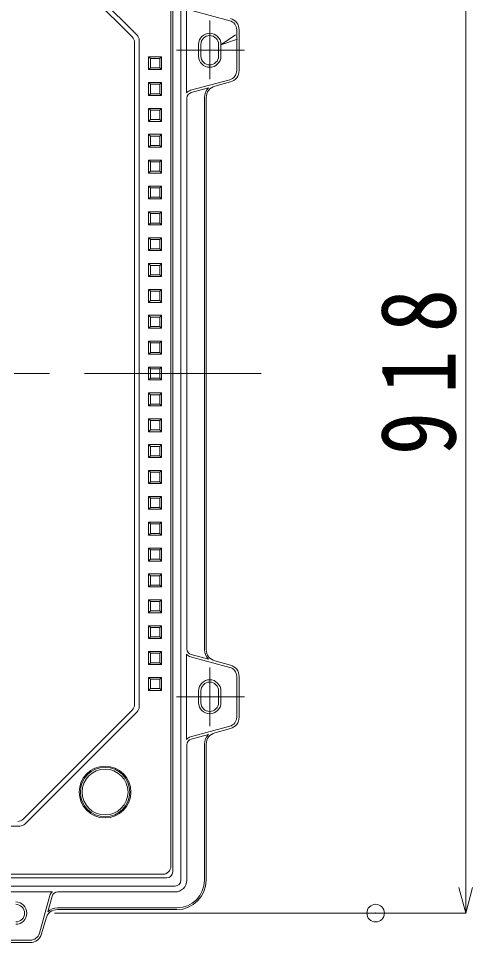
# Model space of a CAD drawing. Units: millimetres at full size, sheet at 1:30; details may follow other scales. Extents: x -5968 to 5968, y -4228 to 4228.
# Drawn here: x 4974 to 5360, y 1326 to 2112 of the extents above; entities that cross this region are included whole.
import ezdxf

# ---------------------------------------------------------------- set-up
doc = ezdxf.new("R2010")
doc.units = ezdxf.units.MM
doc.header["$LTSCALE"] = 30
doc.header["$PDMODE"] = 32
doc.header["$PDSIZE"] = 15
doc.linetypes.add('CHAIN1', pattern=[8, 5, -1, 1, -1])
doc.linetypes.add('CHAIN2', pattern=[12, 9, -1, 1, -1])
doc.layers.add('0-6_寸法', color=4, linetype='Continuous', lineweight=9)
doc.layers.add('0-A_蓋', color=4, linetype='Continuous', lineweight=9)
doc.styles.add('ＭＳ ゴシック', font='')
doc.styles.get('ＭＳ ゴシック').set_extended_font_data('MS Gothic')

msp = doc.modelspace()

# ---------------------------------------------------------------- linework, layer by layer
at = {"layer": '0-6_寸法'}
for q in [(5354.14, 2269.38), (5348.31, 1373.11), (5359.96, 1373.11), (5147.02, 1351.38)]:
    msp.add_line((5354.14, 1351.38), q, dxfattribs=at)
at = {"layer": '0-A_蓋', "color": 3}
for p, q in [((5112.01, 1379.38), (5112.01, 2241.38)), ((5105.01, 1386.38), (5105.01, 2234.38)), ((5116.76, 2049.18), (5116.76, 2121.58)), ((5153.6, 2110.44), (5120.19, 2119.45)), ((5159.51, 2068.04), (5159.51, 2102.72)), ((5161.51, 2068.04), (5161.51, 2102.72)), ((5127.01, 2080.38), (5127.01, 2090.38)), ((5129.01, 2080.38), (5129.01, 2090.38)), ((5144.01, 2080.38), (5144.01, 2090.38)), ((5146.01, 2080.38), (5146.01, 2090.38)), ((5153.6, 2060.32), (5120.19, 2051.31)), ((5120.71, 2049.38), (5135.43, 2053.35)), ((5154.12, 2058.39), (5140.91, 2054.83)), ((5117.01, 2044.55), (5117.01, 1576.21)), ((5132.01, 1575.59), (5132.01, 2045.17)), ((5133.51, 2045.17), (5133.51, 1575.59)), ((5116.76, 1571.58), (5116.76, 1499.18)), ((5153.6, 1560.44), (5120.19, 1569.45)), ((5120.71, 1571.38), (5135.43, 1567.42)), ((5154.12, 1562.38), (5140.91, 1565.94)), ((5159.51, 1552.72), (5159.51, 1518.04)), ((5161.51, 1518.04), (5161.51, 1552.72)), ((5127.01, 1540.38), (5127.01, 1530.38)), ((5129.01, 1540.38), (5129.01, 1530.38)), ((5144.01, 1540.38), (5144.01, 1530.38)), ((5146.01, 1540.38), (5146.01, 1530.38)), ((5153.6, 1510.32), (5120.19, 1501.31)), ((5120.71, 1499.38), (5135.43, 1503.35)), ((5154.12, 1508.39), (5140.91, 1504.83)), ((5117.01, 1379.38), (5117.01, 1494.55)), ((5132.01, 1379.38), (5132.01, 1495.17)), ((5133.51, 1379.38), (5133.51, 1495.17)), ((4283.01, 1381.38), (5100.01, 1381.38)), ((5107.01, 1374.38), (4306.01, 1374.38)), ((4930.35, 1369.63), (5002.68, 1369.63)), ((5107.01, 1369.38), (5007.31, 1369.38)), ((4991.63, 1334.23), (5000.57, 1366.26)), ((5002.49, 1365.73), (4998.81, 1352.54)), ((5108.51, 1355.88), (5006.92, 1355.88)), ((5108.51, 1354.38), (5006.92, 1354.38)), ((4993.55, 1333.69), (4997.29, 1347.07)), ((4949.11, 1328.38), (4983.92, 1328.38)), ((4983.92, 1326.38), (4949.11, 1326.38))]:
    msp.add_line(p, q, dxfattribs=at)
at = {"layer": '0-A_蓋', "color": 7}
for p, q in [((5103.51, 2229.38), (5103.51, 1391.38)), ((5074.76, 2098.13), (4979.26, 2193.62)), ((5070.76, 2096.47), (4977.6, 2189.62)), ((5072.51, 2092.23), (5072.51, 1528.54)), ((5076.51, 2093.88), (5076.51, 1526.88)), ((5070.76, 1524.29), (4977.6, 1431.14)), ((5074.76, 1522.64), (4979.26, 1427.14)), ((4311.51, 1425.38), (4975.02, 1425.38)), ((4289.51, 1384.38), (5096.51, 1384.38))]:
    msp.add_line(p, q, dxfattribs=at)
at = {"layer": '0-A_蓋', "color": 7, "linetype": 'CHAIN2'}
for p, q in [((5136.51, 2060.64), (5136.51, 2110.55)), ((5108.29, 2085.38), (5166.14, 2085.38)), ((5136.51, 1560.33), (5136.51, 1510.37)), ((5108.29, 1535.38), (5166.14, 1535.38))]:
    msp.add_line(p, q, dxfattribs=at)
at = {"layer": '0-A_蓋', "color": 7, "lineweight": 18}
for p, q in [((5146.01, 2090.04), (5158.5, 2098.35)), ((5146.01, 2090.04), (5160.23, 2094.83)), ((5279.39, 1351.38), (5004.63, 1351.38))]:
    msp.add_line(p, q, dxfattribs=at)
at = {"layer": '0-A_蓋'}
for p, q in [((5095.51, 2079.88), (5084.51, 2079.88)), ((5086.01, 2078.38), (5084.51, 2079.88)), ((5084.51, 2079.88), (5084.51, 2068.88)), ((5094.01, 2078.38), (5086.01, 2078.38)), ((5086.01, 2078.38), (5086.01, 2070.38)), ((5094.01, 2078.38), (5095.51, 2079.88)), ((5094.01, 2078.38), (5094.01, 2070.38)), ((5095.51, 2079.88), (5095.51, 2068.88)), ((5086.01, 2070.38), (5084.51, 2068.88)), ((5095.51, 2068.88), (5084.51, 2068.88)), ((5094.01, 2070.38), (5086.01, 2070.38)), ((5094.01, 2070.38), (5095.51, 2068.88)), ((5095.51, 2057.88), (5084.51, 2057.88)), ((5086.01, 2056.38), (5084.51, 2057.88)), ((5084.51, 2057.88), (5084.51, 2046.88)), ((5094.01, 2056.38), (5086.01, 2056.38)), ((5086.01, 2056.38), (5086.01, 2048.38)), ((5094.01, 2056.38), (5095.51, 2057.88)), ((5094.01, 2056.38), (5094.01, 2048.38)), ((5095.51, 2057.88), (5095.51, 2046.88)), ((5086.01, 2048.38), (5084.51, 2046.88)), ((5095.51, 2046.88), (5084.51, 2046.88)), ((5094.01, 2048.38), (5086.01, 2048.38)), ((5094.01, 2048.38), (5095.51, 2046.88)), ((5095.51, 2035.88), (5084.51, 2035.88)), ((5086.01, 2034.38), (5084.51, 2035.88)), ((5084.51, 2035.88), (5084.51, 2024.88)), ((5094.01, 2034.38), (5095.51, 2035.88)), ((5095.51, 2035.88), (5095.51, 2024.88)), ((5094.01, 2034.38), (5086.01, 2034.38)), ((5086.01, 2034.38), (5086.01, 2026.38)), ((5094.01, 2034.38), (5094.01, 2026.38)), ((5086.01, 2026.38), (5084.51, 2024.88)), ((5095.51, 2024.88), (5084.51, 2024.88)), ((5094.01, 2026.38), (5086.01, 2026.38)), ((5094.01, 2026.38), (5095.51, 2024.88)), ((5095.51, 2013.88), (5084.51, 2013.88)), ((5086.01, 2012.38), (5084.51, 2013.88)), ((5084.51, 2013.88), (5084.51, 2002.88)), ((5094.01, 2012.38), (5086.01, 2012.38)), ((5086.01, 2012.38), (5086.01, 2004.38)), ((5094.01, 2012.38), (5095.51, 2013.88)), ((5094.01, 2012.38), (5094.01, 2004.38)), ((5095.51, 2013.88), (5095.51, 2002.88)), ((5086.01, 2004.38), (5084.51, 2002.88)), ((5094.01, 2004.38), (5086.01, 2004.38)), ((5094.01, 2004.38), (5095.51, 2002.88)), ((5095.51, 2002.88), (5084.51, 2002.88)), ((5095.51, 1991.88), (5084.51, 1991.88)), ((5086.01, 1990.38), (5084.51, 1991.88)), ((5084.51, 1991.88), (5084.51, 1980.88)), ((5094.01, 1990.38), (5086.01, 1990.38)), ((5086.01, 1990.38), (5086.01, 1982.38)), ((5094.01, 1990.38), (5095.51, 1991.88)), ((5094.01, 1990.38), (5094.01, 1982.38)), ((5095.51, 1991.88), (5095.51, 1980.88)), ((5086.01, 1982.38), (5084.51, 1980.88)), ((5095.51, 1980.88), (5084.51, 1980.88)), ((5094.01, 1982.38), (5086.01, 1982.38)), ((5094.01, 1982.38), (5095.51, 1980.88)), ((5095.51, 1969.88), (5084.51, 1969.88)), ((5086.01, 1968.38), (5084.51, 1969.88)), ((5084.51, 1969.88), (5084.51, 1958.88)), ((5094.01, 1968.38), (5086.01, 1968.38)), ((5086.01, 1968.38), (5086.01, 1960.38)), ((5094.01, 1968.38), (5095.51, 1969.88)), ((5094.01, 1968.38), (5094.01, 1960.38)), ((5095.51, 1969.88), (5095.51, 1958.88)), ((5086.01, 1960.38), (5084.51, 1958.88)), ((5095.51, 1958.88), (5084.51, 1958.88)), ((5094.01, 1960.38), (5086.01, 1960.38)), ((5094.01, 1960.38), (5095.51, 1958.88)), ((5095.51, 1947.88), (5084.51, 1947.88)), ((5086.01, 1946.38), (5084.51, 1947.88)), ((5084.51, 1947.88), (5084.51, 1936.88)), ((5094.01, 1946.38), (5086.01, 1946.38)), ((5086.01, 1946.38), (5086.01, 1938.38)), ((5094.01, 1946.38), (5095.51, 1947.88)), ((5094.01, 1946.38), (5094.01, 1938.38)), ((5095.51, 1947.88), (5095.51, 1936.88)), ((5086.01, 1938.38), (5084.51, 1936.88)), ((5095.51, 1936.88), (5084.51, 1936.88)), ((5094.01, 1938.38), (5086.01, 1938.38)), ((5094.01, 1938.38), (5095.51, 1936.88)), ((5095.51, 1925.88), (5084.51, 1925.88)), ((5086.01, 1924.38), (5084.51, 1925.88)), ((5084.51, 1925.88), (5084.51, 1914.88)), ((5094.01, 1924.38), (5095.51, 1925.88)), ((5095.51, 1925.88), (5095.51, 1914.88)), ((5094.01, 1924.38), (5086.01, 1924.38)), ((5086.01, 1924.38), (5086.01, 1916.38)), ((5094.01, 1924.38), (5094.01, 1916.38)), ((5086.01, 1916.38), (5084.51, 1914.88)), ((5095.51, 1914.88), (5084.51, 1914.88)), ((5094.01, 1916.38), (5086.01, 1916.38)), ((5094.01, 1916.38), (5095.51, 1914.88)), ((5095.51, 1903.88), (5084.51, 1903.88)), ((5086.01, 1902.38), (5084.51, 1903.88)), ((5084.51, 1903.88), (5084.51, 1892.88)), ((5094.01, 1902.38), (5086.01, 1902.38)), ((5086.01, 1902.38), (5086.01, 1894.38)), ((5094.01, 1902.38), (5095.51, 1903.88)), ((5094.01, 1902.38), (5094.01, 1894.38)), ((5095.51, 1903.88), (5095.51, 1892.88)), ((5086.01, 1894.38), (5084.51, 1892.88)), ((5094.01, 1894.38), (5086.01, 1894.38)), ((5094.01, 1894.38), (5095.51, 1892.88)), ((5095.51, 1892.88), (5084.51, 1892.88)), ((5095.51, 1881.88), (5084.51, 1881.88)), ((5086.01, 1880.38), (5084.51, 1881.88)), ((5084.51, 1881.88), (5084.51, 1870.88)), ((5094.01, 1880.38), (5086.01, 1880.38)), ((5086.01, 1880.38), (5086.01, 1872.38)), ((5094.01, 1880.38), (5095.51, 1881.88)), ((5094.01, 1880.38), (5094.01, 1872.38)), ((5095.51, 1881.88), (5095.51, 1870.88)), ((5086.01, 1872.38), (5084.51, 1870.88)), ((5095.51, 1870.88), (5084.51, 1870.88)), ((5094.01, 1872.38), (5086.01, 1872.38)), ((5094.01, 1872.38), (5095.51, 1870.88)), ((5095.51, 1859.88), (5084.51, 1859.88)), ((5086.01, 1858.38), (5084.51, 1859.88)), ((5084.51, 1859.88), (5084.51, 1848.88)), ((5094.01, 1858.38), (5086.01, 1858.38)), ((5086.01, 1858.38), (5086.01, 1850.38)), ((5094.01, 1858.38), (5095.51, 1859.88)), ((5094.01, 1858.38), (5094.01, 1850.38)), ((5095.51, 1859.88), (5095.51, 1848.88)), ((5086.01, 1850.38), (5084.51, 1848.88)), ((5095.51, 1848.88), (5084.51, 1848.88)), ((5094.01, 1850.38), (5086.01, 1850.38)), ((5094.01, 1850.38), (5095.51, 1848.88)), ((5095.51, 1837.88), (5084.51, 1837.88)), ((5086.01, 1836.38), (5084.51, 1837.88)), ((5084.51, 1837.88), (5084.51, 1826.88)), ((5094.01, 1836.38), (5086.01, 1836.38)), ((5086.01, 1836.38), (5086.01, 1828.38)), ((5094.01, 1836.38), (5095.51, 1837.88)), ((5094.01, 1836.38), (5094.01, 1828.38)), ((5095.51, 1837.88), (5095.51, 1826.88)), ((5086.01, 1828.38), (5084.51, 1826.88)), ((5095.51, 1826.88), (5084.51, 1826.88)), ((5094.01, 1828.38), (5086.01, 1828.38)), ((5094.01, 1828.38), (5095.51, 1826.88)), ((5086.01, 1814.38), (5084.51, 1815.88)), ((5094.01, 1814.38), (5095.51, 1815.88)), ((5095.51, 1815.88), (5095.51, 1804.88)), ((5086.01, 1814.38), (5086.01, 1806.38)), ((5094.01, 1814.38), (5086.01, 1814.38)), ((5094.01, 1814.38), (5094.01, 1806.38)), ((5086.01, 1806.38), (5084.51, 1804.88)), ((5095.51, 1804.88), (5084.51, 1804.88)), ((5094.01, 1806.38), (5086.01, 1806.38)), ((5094.01, 1806.38), (5095.51, 1804.88)), ((5095.51, 1793.88), (5084.51, 1793.88)), ((5086.01, 1792.38), (5084.51, 1793.88)), ((5084.51, 1782.88), (5084.51, 1793.88)), ((5094.01, 1792.38), (5086.01, 1792.38)), ((5086.01, 1784.38), (5086.01, 1792.38)), ((5094.01, 1792.38), (5095.51, 1793.88)), ((5094.01, 1784.38), (5094.01, 1792.38)), ((5095.51, 1782.88), (5095.51, 1793.88)), ((5086.01, 1784.38), (5084.51, 1782.88)), ((5094.01, 1784.38), (5086.01, 1784.38)), ((5094.01, 1784.38), (5095.51, 1782.88)), ((5095.51, 1782.88), (5084.51, 1782.88)), ((5095.51, 1771.88), (5084.51, 1771.88)), ((5086.01, 1770.38), (5084.51, 1771.88)), ((5084.51, 1760.88), (5084.51, 1771.88)), ((5094.01, 1770.38), (5086.01, 1770.38)), ((5086.01, 1762.38), (5086.01, 1770.38)), ((5094.01, 1770.38), (5095.51, 1771.88)), ((5094.01, 1762.38), (5094.01, 1770.38)), ((5095.51, 1760.88), (5095.51, 1771.88)), ((5086.01, 1762.38), (5084.51, 1760.88)), ((5095.51, 1760.88), (5084.51, 1760.88)), ((5094.01, 1762.38), (5086.01, 1762.38)), ((5094.01, 1762.38), (5095.51, 1760.88)), ((5095.51, 1749.88), (5084.51, 1749.88)), ((5086.01, 1748.38), (5084.51, 1749.88)), ((5084.51, 1738.88), (5084.51, 1749.88)), ((5094.01, 1748.38), (5086.01, 1748.38)), ((5086.01, 1740.38), (5086.01, 1748.38)), ((5094.01, 1748.38), (5095.51, 1749.88)), ((5094.01, 1740.38), (5094.01, 1748.38)), ((5095.51, 1738.88), (5095.51, 1749.88)), ((5086.01, 1740.38), (5084.51, 1738.88)), ((5095.51, 1738.88), (5084.51, 1738.88)), ((5094.01, 1740.38), (5086.01, 1740.38)), ((5094.01, 1740.38), (5095.51, 1738.88)), ((5095.51, 1727.88), (5084.51, 1727.88)), ((5086.01, 1726.38), (5084.51, 1727.88)), ((5084.51, 1716.88), (5084.51, 1727.88)), ((5094.01, 1726.38), (5086.01, 1726.38)), ((5086.01, 1718.38), (5086.01, 1726.38)), ((5094.01, 1726.38), (5095.51, 1727.88)), ((5094.01, 1718.38), (5094.01, 1726.38)), ((5095.51, 1716.88), (5095.51, 1727.88)), ((5086.01, 1718.38), (5084.51, 1716.88)), ((5095.51, 1716.88), (5084.51, 1716.88)), ((5094.01, 1718.38), (5086.01, 1718.38)), ((5094.01, 1718.38), (5095.51, 1716.88)), ((5095.51, 1705.88), (5084.51, 1705.88)), ((5086.01, 1704.38), (5084.51, 1705.88)), ((5084.51, 1694.88), (5084.51, 1705.88)), ((5094.01, 1704.38), (5095.51, 1705.88)), ((5095.51, 1694.88), (5095.51, 1705.88)), ((5094.01, 1704.38), (5086.01, 1704.38)), ((5086.01, 1696.38), (5086.01, 1704.38)), ((5094.01, 1696.38), (5094.01, 1704.38)), ((5086.01, 1696.38), (5084.51, 1694.88)), ((5095.51, 1694.88), (5084.51, 1694.88)), ((5094.01, 1696.38), (5086.01, 1696.38)), ((5094.01, 1696.38), (5095.51, 1694.88)), ((5095.51, 1683.88), (5084.51, 1683.88)), ((5086.01, 1682.38), (5084.51, 1683.88)), ((5084.51, 1672.88), (5084.51, 1683.88)), ((5094.01, 1682.38), (5086.01, 1682.38)), ((5086.01, 1674.38), (5086.01, 1682.38)), ((5094.01, 1682.38), (5095.51, 1683.88)), ((5094.01, 1674.38), (5094.01, 1682.38)), ((5095.51, 1672.88), (5095.51, 1683.88)), ((5086.01, 1674.38), (5084.51, 1672.88)), ((5094.01, 1674.38), (5086.01, 1674.38)), ((5094.01, 1674.38), (5095.51, 1672.88)), ((5095.51, 1672.88), (5084.51, 1672.88)), ((5095.51, 1661.88), (5084.51, 1661.88)), ((5086.01, 1660.38), (5084.51, 1661.88)), ((5084.51, 1650.88), (5084.51, 1661.88)), ((5094.01, 1660.38), (5086.01, 1660.38)), ((5086.01, 1652.38), (5086.01, 1660.38)), ((5094.01, 1660.38), (5095.51, 1661.88)), ((5094.01, 1652.38), (5094.01, 1660.38)), ((5095.51, 1650.88), (5095.51, 1661.88)), ((5086.01, 1652.38), (5084.51, 1650.88)), ((5095.51, 1650.88), (5084.51, 1650.88)), ((5094.01, 1652.38), (5086.01, 1652.38)), ((5094.01, 1652.38), (5095.51, 1650.88)), ((5095.51, 1639.88), (5084.51, 1639.88)), ((5086.01, 1638.38), (5084.51, 1639.88)), ((5084.51, 1628.88), (5084.51, 1639.88)), ((5094.01, 1638.38), (5086.01, 1638.38)), ((5086.01, 1630.38), (5086.01, 1638.38)), ((5094.01, 1638.38), (5095.51, 1639.88)), ((5094.01, 1630.38), (5094.01, 1638.38)), ((5095.51, 1628.88), (5095.51, 1639.88)), ((5086.01, 1630.38), (5084.51, 1628.88)), ((5095.51, 1628.88), (5084.51, 1628.88)), ((5094.01, 1630.38), (5086.01, 1630.38)), ((5094.01, 1630.38), (5095.51, 1628.88)), ((5095.51, 1617.88), (5084.51, 1617.88)), ((5086.01, 1616.38), (5084.51, 1617.88)), ((5084.51, 1606.88), (5084.51, 1617.88)), ((5094.01, 1616.38), (5086.01, 1616.38)), ((5086.01, 1608.38), (5086.01, 1616.38)), ((5094.01, 1616.38), (5095.51, 1617.88)), ((5094.01, 1608.38), (5094.01, 1616.38)), ((5095.51, 1606.88), (5095.51, 1617.88)), ((5086.01, 1608.38), (5084.51, 1606.88)), ((5095.51, 1606.88), (5084.51, 1606.88)), ((5094.01, 1608.38), (5086.01, 1608.38)), ((5094.01, 1608.38), (5095.51, 1606.88)), ((5095.51, 1595.88), (5084.51, 1595.88)), ((5086.01, 1594.38), (5084.51, 1595.88)), ((5084.51, 1584.88), (5084.51, 1595.88)), ((5094.01, 1594.38), (5095.51, 1595.88)), ((5095.51, 1584.88), (5095.51, 1595.88)), ((5094.01, 1594.38), (5086.01, 1594.38)), ((5086.01, 1586.38), (5086.01, 1594.38)), ((5094.01, 1586.38), (5094.01, 1594.38)), ((5086.01, 1586.38), (5084.51, 1584.88)), ((5095.51, 1584.88), (5084.51, 1584.88)), ((5094.01, 1586.38), (5086.01, 1586.38)), ((5094.01, 1586.38), (5095.51, 1584.88)), ((5095.51, 1573.88), (5084.51, 1573.88)), ((5086.01, 1572.38), (5084.51, 1573.88)), ((5084.51, 1562.88), (5084.51, 1573.88)), ((5094.01, 1572.38), (5086.01, 1572.38)), ((5086.01, 1564.38), (5086.01, 1572.38)), ((5094.01, 1572.38), (5095.51, 1573.88)), ((5094.01, 1564.38), (5094.01, 1572.38)), ((5095.51, 1562.88), (5095.51, 1573.88)), ((5086.01, 1564.38), (5084.51, 1562.88)), ((5094.01, 1564.38), (5086.01, 1564.38)), ((5094.01, 1564.38), (5095.51, 1562.88)), ((5095.51, 1562.88), (5084.51, 1562.88)), ((5095.51, 1551.88), (5084.51, 1551.88)), ((5086.01, 1550.38), (5084.51, 1551.88)), ((5084.51, 1540.88), (5084.51, 1551.88)), ((5094.01, 1550.38), (5086.01, 1550.38)), ((5086.01, 1542.38), (5086.01, 1550.38)), ((5094.01, 1550.38), (5095.51, 1551.88)), ((5094.01, 1542.38), (5094.01, 1550.38)), ((5095.51, 1540.88), (5095.51, 1551.88)), ((5086.01, 1542.38), (5084.51, 1540.88)), ((5095.51, 1540.88), (5084.51, 1540.88)), ((5094.01, 1542.38), (5086.01, 1542.38)), ((5094.01, 1542.38), (5095.51, 1540.88))]:
    msp.add_line(p, q, dxfattribs=at)
at = {"layer": '0-A_蓋', "color": 7, "linetype": 'CHAIN1'}
msp.add_line((5180.16, 1810.38), (4202.86, 1810.38), dxfattribs=at)
at = {"layer": '0-A_蓋'}
msp.add_lwpolyline([(5095.51, 1815.88), (5084.51, 1815.88), (5084.51, 1804.88)], dxfattribs=at)
at = {"layer": '0-A_蓋', "color": 7}
for radius in [22, 21, 19.5]:
    msp.add_circle((5047.51, 1454.38), radius, dxfattribs=at)
at = {"layer": '0-A_蓋', "color": 3}
for centre, radius, start, end in [((5151.51, 2102.72), 8, 0, 74.90877), ((5151.51, 2102.72), 10, 0, 74.90877), ((5136.51, 2090.38), 9.5, 0, 180), ((5136.51, 2090.38), 7.5, 0, 180), ((5136.51, 2080.38), 9.5, 180, 0), ((5136.51, 2080.38), 7.5, 180, 0), ((5151.51, 2068.04), 8, 285.09192, 0), ((5151.51, 2068.04), 10, 285.09192, 0), ((5143.51, 2045.17), 11.5, 134.68356, 180), ((5143.51, 2045.17), 10, 105.09151, 180), ((5122.01, 2044.55), 7, 105.09163, 138.59009), ((5122.01, 2044.55), 5, 105.09178, 180), ((5122.01, 1576.21), 5, 180, 254.90822), ((5143.51, 1575.59), 11.5, 180, 225.31644), ((5143.51, 1575.59), 10, 180, 254.90849), ((5122.01, 1576.21), 7, 221.40991, 254.90837), ((5151.51, 1552.72), 8, 0, 74.90799), ((5151.51, 1552.72), 10, 0, 74.90799), ((5136.51, 1540.38), 9.5, 0, 180), ((5136.51, 1540.38), 7.5, 0, 180), ((5136.51, 1530.38), 9.5, 180, 0), ((5136.51, 1530.38), 7.5, 180, 0), ((5151.51, 1518.04), 8, 285.09183, 0), ((5151.51, 1518.04), 10, 285.09183, 0), ((5122.01, 1494.55), 7, 105.09163, 138.59009), ((5143.51, 1495.17), 11.5, 134.68356, 180), ((5143.51, 1495.17), 10, 105.09151, 180), ((5122.01, 1494.55), 5, 105.09178, 180), ((5100.01, 1386.38), 5, 270, 0), ((5107.01, 1379.38), 5, 270, 0), ((5107.01, 1379.38), 10, 270, 0), ((5108.51, 1379.38), 23.5, 270, 0), ((5108.51, 1379.38), 25, 270, 0), ((5007.31, 1364.38), 7, 131.40991, 164.40759), ((5007.31, 1364.38), 5, 90, 164.40732), ((4971.51, 1351.38), 9.5, 270, 90), ((4971.51, 1351.38), 7.5, 270, 90), ((5006.92, 1344.38), 10, 90, 164.40724), ((5006.92, 1344.38), 11.5, 90, 134.81589), ((4983.92, 1336.38), 8, 270, 344.40764), ((4983.92, 1336.38), 10, 270, 344.40764)]:
    msp.add_arc(centre, radius, start, end, dxfattribs=at)
at = {"layer": '0-A_蓋', "color": 7}
for centre, radius, start, end in [((5066.51, 2092.23), 6, 0, 44.99966), ((5070.51, 2093.88), 6, 0, 44.99966), ((5066.51, 1528.54), 6, 315.00034, 0), ((5070.51, 1526.88), 6, 315.00034, 0), ((4973.36, 1435.38), 6, 270, 314.99966), ((4975.02, 1431.38), 6, 270, 314.99966), ((5096.51, 1391.38), 7, 270, 0)]:
    msp.add_arc(centre, radius, start, end, dxfattribs=at)
msp.add_point((5277.59, 1351.38), dxfattribs=at)

# ---------------------------------------------------------------- texts
at = {"layer": '0-6_寸法', "color": 7, "insert": (5346.64, 1740.69), "char_height": 64.15, "attachment_point": 7, "rotation": 90, "style": 'ＭＳ ゴシック'}
msp.add_mtext('\\T1.41;\\W0.85;918', dxfattribs=at)

doc.saveas('drawing.dxf')
